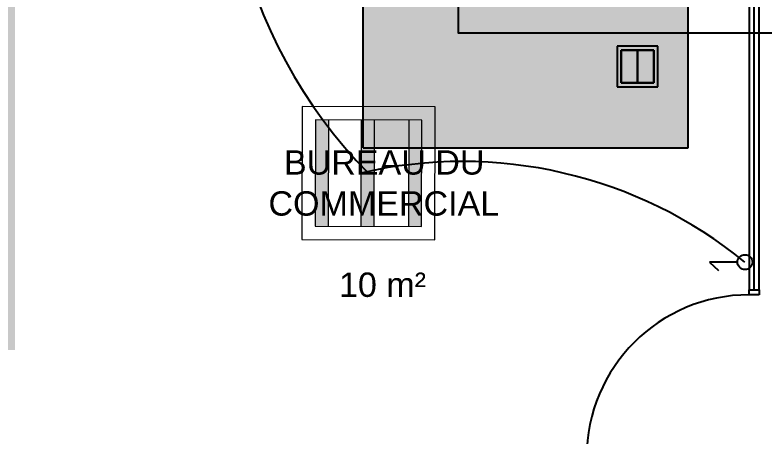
# Model space of a CAD drawing. Header units: millimetres. Extents: x 31778 to 54642, y 18502 to 28743.
# Drawn here: x 44005.1 to 44374.4, y 21025.8 to 21233.3 of the extents above; entities that cross this region are included whole.
import ezdxf
from ezdxf.enums import TextEntityAlignment as Align

# ---------------------------------------------------------------- set-up
doc = ezdxf.new("R2010")
doc.units = ezdxf.units.MM
doc.linetypes.add('ACAD_ISO03W100', pattern=[30, 12, -18])
for name, color, linetype in [('CIRCUITS ECLAIRAGE', 1, 'Continuous'), ('ECLAIRAGE', 6, 'Continuous'), ('Plan Archi', 8, 'Continuous')]:
    doc.layers.add(name, color=color, linetype=linetype)
doc.layers.add('STRUCTURE POUTRES', color=5, linetype='ACAD_ISO03W100', lineweight=20)
doc.styles.get("Standard").update_dxf_attribs({"font": 'arial.ttf'})
doc.styles.add('Verdana', font='verdana.ttf')

# ---------------------------------------------------------------- blocks, each defined once
blk = doc.blocks.new('12')
at = {"layer": 'ECLAIRAGE', "lineweight": 0, "ltscale": 0.5}
h = blk.add_hatch(color=1, dxfattribs=at)
h.set_gradient(color1=(255, 0, 0), one_color=1, tint=1)
h.paths.add_polyline_path([(-0.24, 0.2152), (-0.24, 0.1562), (0.24, 0.1562), (0.24, 0.2152)])
h.paths.add_polyline_path([(0.24, -0.059), (0.24, 0), (-0.24, 0), (-0.24, -0.059)])
h.paths.add_polyline_path([(-0.24, -0.2057), (-0.24, -0.2648), (0.24, -0.2648), (0.24, -0.2057)])
at = {"layer": 'ECLAIRAGE', "color": 1, "lineweight": 0, "ltscale": 0.5}
for p, q in [((-0.24, 0.1562), (0.24, 0.1562)), ((-0.24, 0), (0.24, 0)), ((-0.24, -0.059), (0.24, -0.059)), ((-0.24, -0.2057), (0.24, -0.2057))]:
    blk.add_line(p, q, dxfattribs=at)
for points in [[(-0.3, -0.3248), (0.3, -0.3248), (0.3, 0.2752), (-0.3, 0.2752)], [(-0.24, -0.2648), (0.24, -0.2648), (0.24, 0.2152), (-0.24, 0.2152)]]:
    blk.add_lwpolyline(points, close=True, dxfattribs=at)
blk = doc.blocks.new('interrupteur simple allumage')
at = {"color": 3}
for p, q in [((0, -27473), (-13941, -42319)), ((0, -73626), (0, -27473))]:
    blk.add_line(p, q, dxfattribs=at)
blk.add_circle((0, -85871), 12245, dxfattribs=at)
blk = doc.blocks.new('ETIQ ECL')
at = {"color": 6, "linetype": 'ByBlock'}
blk.add_lwpolyline([(-28.09, 19.8), (28.09, 19.8), (28.09, -19.8), (-28.09, -19.8)], close=True, dxfattribs=at)
at = {"layer": 'STRUCTURE POUTRES', "color": 6, "linetype": 'ByBlock'}
for points in [[(-28.09, 19.8), (28.09, 19.8), (28.09, 6.6), (-28.09, 6.6)], [(-28.09, 6.6), (28.09, 6.6), (28.09, -6.6), (-28.09, -6.6)], [(-28.09, -6.6), (28.09, -6.6), (28.09, -19.8), (-28.09, -19.8)]]:
    blk.add_lwpolyline(points, close=True, dxfattribs=at)
at = {"layer": 'STRUCTURE POUTRES', "color": 6, "linetype": 'ByBlock', "style": 'Verdana'}
for tag, p in [('CIRCUIT', (0.33, 10.99)), ('CABLE', (-0.49, -2.08)), ('SECTION', (0.37, -14.32))]:
    blk.add_attdef(tag, text='', height=4.5, dxfattribs=at).set_placement(p, align=Align.CENTER)

msp = doc.modelspace()

# ---------------------------------------------------------------- hatches: boundary and pattern name
at = {"layer": 'Plan Archi'}
h = msp.add_hatch(color=256, dxfattribs=at)
h.dxf.hatch_style = 1
h.paths.add_polyline_path([(44005.119, 21327.907), (44005.119, 21068.264), (43960.119, 21068.264), (43960.119, 21423.185), (44005.119, 21423.185), (44005.119, 21347.907), (44351.559, 21347.907), (44351.559, 21377.907), (44371.559, 21377.907), (44371.559, 21327.907)])
h = msp.add_hatch(color=256, dxfattribs=at)
h.dxf.hatch_style = 1
h.paths.add_polyline_path([(44176.559, 21167.907), (44176.559, 21247.907), (44336.559, 21247.907), (44336.559, 21167.907)])
h = msp.add_hatch(color=256, dxfattribs=at)
h.dxf.hatch_style = 1
h.paths.add_polyline_path([(44301.559, 21197.907), (44321.559, 21197.907), (44321.559, 21217.907), (44301.559, 21217.907)])

# ---------------------------------------------------------------- linework, layer by layer
at = {"layer": 'CIRCUITS ECLAIRAGE', "color": 6}
for centre, radius, start, end in [((44352.315, 21326.254), 243.289, 160.57418, 224.62353), ((44225.363, 20941.258), 219.855, 50.74192, 103.13087)]:
    msp.add_arc(centre, radius, start, end, dxfattribs=at)
at = {"layer": 'Plan Archi'}
for p, q in [((44366.559, 21325.407), (44366.559, 21097.9)), ((44369.059, 21097.9), (44369.059, 21325.407)), ((44371.559, 21097.9), (44371.559, 21325.407)), ((44321.559, 21217.907), (44301.559, 21217.907)), ((44301.559, 21217.907), (44301.559, 21197.907)), ((44321.559, 21197.907), (44321.559, 21217.907)), ((44303.559, 21199.907), (44303.559, 21215.907)), ((44303.559, 21215.907), (44311.559, 21215.907)), ((44319.559, 21215.907), (44303.559, 21215.907)), ((44303.559, 21215.907), (44303.559, 21199.907)), ((44311.559, 21215.907), (44311.559, 21199.907)), ((44311.559, 21215.907), (44319.559, 21215.907)), ((44311.559, 21199.907), (44311.559, 21215.907)), ((44319.559, 21215.907), (44319.559, 21199.907)), ((44319.559, 21199.907), (44319.559, 21215.907)), ((44311.559, 21199.907), (44303.559, 21199.907)), ((44303.559, 21199.907), (44319.559, 21199.907)), ((44319.559, 21199.907), (44311.559, 21199.907)), ((44301.559, 21197.907), (44321.559, 21197.907)), ((44176.559, 21167.907), (44336.559, 21167.907)), ((44366.559, 21097.9), (44371.559, 21097.9)), ((44366.559, 21097.9), (44371.559, 21097.9)), ((44366.559, 21095.4), (44366.559, 21097.9)), ((44371.559, 21095.4), (44366.559, 21095.4)), ((44371.559, 21097.9), (44371.559, 21095.4))]:
    msp.add_line(p, q, dxfattribs=at)
at = {"layer": 'Plan Archi', "linetype": 'Continuous'}
for p, q in [((44176.559, 21167.907), (44176.559, 21247.907)), ((44336.559, 21167.907), (44336.559, 21247.907))]:
    msp.add_line(p, q, dxfattribs=at)
at = {"layer": 'Plan Archi'}
msp.add_arc((44366.559, 21015.407), 80, 90, 180, dxfattribs=at)

# ---------------------------------------------------------------- block references
at = {"layer": 'CIRCUITS ECLAIRAGE', "color": 6, "linetype": 'ByBlock', "xscale": 3, "yscale": 3, "zscale": 3}
msp.add_blockref('ETIQ ECL', (44307.813, 21283.807), dxfattribs=at).add_auto_attribs({'SECTION': '3x1.5', 'CABLE': 'U1000R2V', 'CIRCUIT': 'CE1-Dimma-RDC'})
at = {"layer": 'CIRCUITS ECLAIRAGE', "lineweight": 0, "xscale": 109.1194556779988, "yscale": 109.1194556779988, "zscale": 109.1194556779988, "rotation": 269.872577147738}
msp.add_blockref('12', (44181.859, 21155.35), dxfattribs=at)
at = {"layer": 'CIRCUITS ECLAIRAGE', "xscale": 0.0003, "yscale": 0.0003, "zscale": 0.0003, "rotation": 89.99999999999999}
msp.add_blockref('interrupteur simple allumage', (44338.729, 21111.492), dxfattribs=at)

# ---------------------------------------------------------------- texts
at = {"layer": 'Plan Archi', "linetype": 'ByBlock'}
for s, p in [('BUREAU DU', (44137.533, 21154.64)), ('COMMERCIAL', (44129.904, 21134.427)), ('10 m²', (44164.639, 21094.378))]:
    msp.add_text(s, height=12, rotation=360, dxfattribs=at).set_placement(p)

doc.saveas('drawing.dxf')
